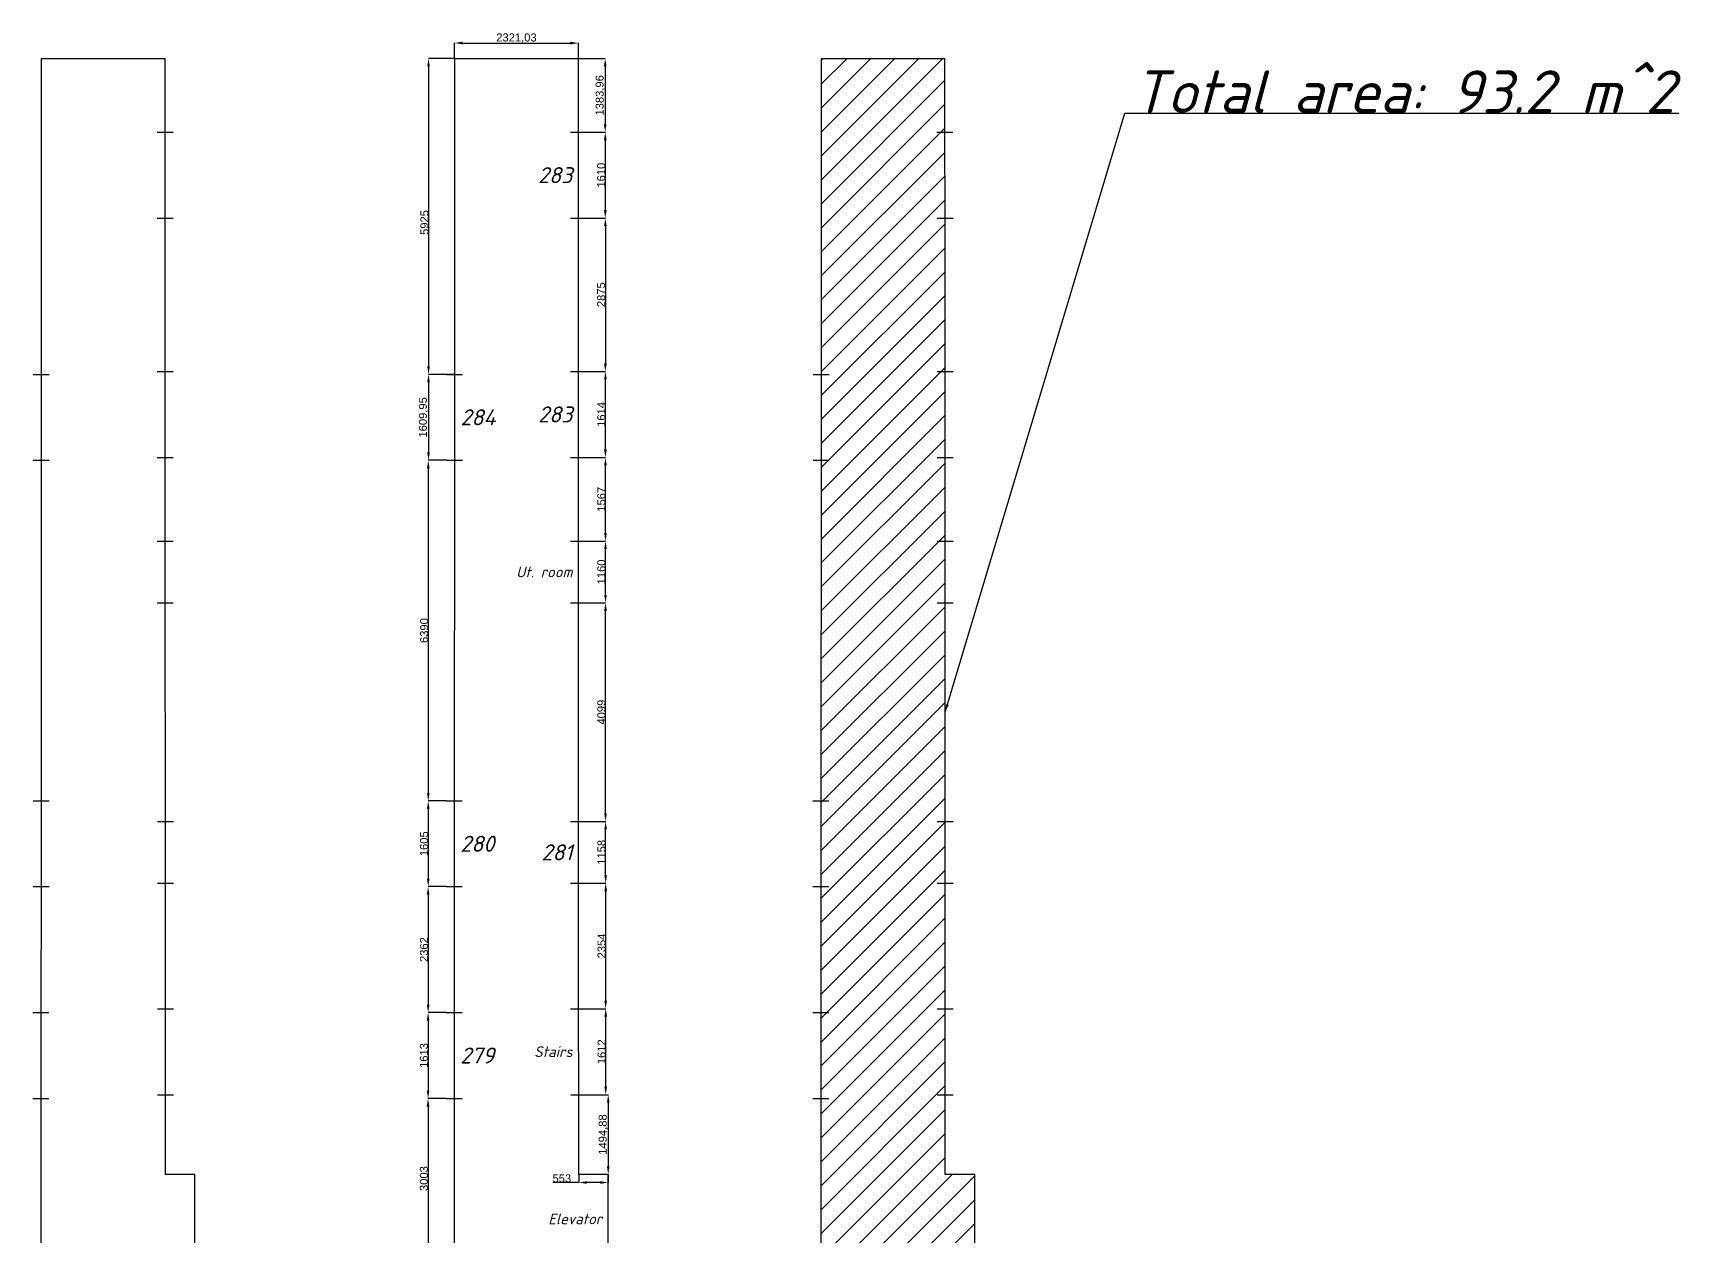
# Model space of a CAD drawing. Header units: millimetres. Extents: x 93776 to 142847, y 2445 to 55828.
# Drawn here: x 96215 to 127113, y 33266 to 55828 of the extents above; entities that cross this region are included whole.
import ezdxf
from ezdxf.enums import TextEntityAlignment as Align

# ---------------------------------------------------------------- set-up
doc = ezdxf.new("R2010")
doc.units = ezdxf.units.MM
doc.styles.add('GOST', font='ISOCPEUI.TTF')
doc.styles.get("Standard").update_dxf_attribs({"font": 'Arial.ttf'})
doc.dimstyles.new('Copy of ISO-25', dxfattribs={"dimtxt": 150, "dimasz": 150, "dimexe": 1.25, "dimexo": 0.625, "dimtad": 1, "dimtoh": 1, "dimtxsty": 'Standard', "dimcen": 2.5, "dimadec": 0, "dimazin": 0, "dimtfac": 1, "dimtmove": 0, "dimatfit": 3, "dimfxl": 1, "dimarcsym": 0})

# ---------------------------------------------------------------- blocks, each defined once
blk = doc.blocks.new('*D7')
at = {"color": 0, "lineweight": -2, "transparency": 16777216}
for p, q in [((104119, 55351), (104119, 55640)), ((104269, 55639), (106290, 55639)), ((106440, 55351), (106440, 55640))]:
    blk.add_line(p, q, dxfattribs=at)
at = {"color": 0, "transparency": 16777216}
for points in [[(104269, 55664), (104269, 55614), (104119, 55639)], [(106290, 55664), (106290, 55614), (106440, 55639)]]:
    blk.add_solid(points, dxfattribs=at)
at = {"layer": 'Defpoints', "color": 0, "transparency": 16777216}
for p in [(106440, 55639), (104119, 55350), (106440, 55350)]:
    blk.add_point(p, dxfattribs=at)
at = {"color": 0, "transparency": 16777216, "insert": (105279, 55730), "char_height": 150, "attachment_point": 5}
blk.add_mtext('2321,03', dxfattribs=at)
blk = doc.blocks.new('*D8')
at = {"color": 0, "lineweight": -2, "transparency": 16777216}
for p, q in [((106441, 55350), (106944, 55350)), ((106943, 55200), (106943, 54116)), ((106591, 53966), (106944, 53966))]:
    blk.add_line(p, q, dxfattribs=at)
at = {"color": 0, "transparency": 16777216}
for points in [[(106918, 55200), (106968, 55200), (106943, 55350)], [(106918, 54116), (106968, 54116), (106943, 53966)]]:
    blk.add_solid(points, dxfattribs=at)
at = {"layer": 'Defpoints', "color": 0, "transparency": 16777216}
for p in [(106440, 55350), (106590, 53966), (106943, 53966)]:
    blk.add_point(p, dxfattribs=at)
at = {"color": 0, "transparency": 16777216, "insert": (106852, 54658), "char_height": 150, "attachment_point": 5, "rotation": 90}
blk.add_mtext('1383,96', dxfattribs=at)
blk = doc.blocks.new('*D9')
at = {"color": 0, "lineweight": -2, "transparency": 16777216}
for p, q in [((106944, 53966), (106946, 53966)), ((106944, 53816), (106944, 52506)), ((106591, 52356), (106946, 52356))]:
    blk.add_line(p, q, dxfattribs=at)
at = {"color": 0, "transparency": 16777216}
for points in [[(106919, 53816), (106969, 53816), (106944, 53966)], [(106919, 52506), (106969, 52506), (106944, 52356)]]:
    blk.add_solid(points, dxfattribs=at)
at = {"layer": 'Defpoints', "color": 0, "transparency": 16777216}
for p in [(106943, 53966), (106591, 52356), (106944, 52356)]:
    blk.add_point(p, dxfattribs=at)
at = {"color": 0, "transparency": 16777216, "insert": (106867, 53161), "char_height": 150, "attachment_point": 5, "rotation": 90}
blk.add_mtext('1610', dxfattribs=at)
blk = doc.blocks.new('*D10')
at = {"color": 0, "lineweight": -2, "transparency": 16777216}
for p, q in [((106945, 52356), (106947, 52356)), ((106946, 52206), (106946, 49631)), ((106592, 49481), (106947, 49481))]:
    blk.add_line(p, q, dxfattribs=at)
at = {"color": 0, "transparency": 16777216}
for points in [[(106921, 52206), (106971, 52206), (106946, 52356)], [(106921, 49631), (106971, 49631), (106946, 49481)]]:
    blk.add_solid(points, dxfattribs=at)
at = {"layer": 'Defpoints', "color": 0, "transparency": 16777216}
for p in [(106944, 52356), (106592, 49481), (106946, 49481)]:
    blk.add_point(p, dxfattribs=at)
at = {"color": 0, "transparency": 16777216, "insert": (106868, 50919), "char_height": 150, "attachment_point": 5, "rotation": 90}
blk.add_mtext('2875', dxfattribs=at)
blk = doc.blocks.new('*D11')
at = {"color": 0, "lineweight": -2, "transparency": 16777216}
for p, q in [((106946, 49481), (106948, 49481)), ((106947, 48017), (106947, 49331)), ((106593, 47867), (106948, 47867))]:
    blk.add_line(p, q, dxfattribs=at)
at = {"color": 0, "transparency": 16777216}
for points in [[(106922, 49331), (106972, 49331), (106947, 49481)], [(106922, 48017), (106972, 48017), (106947, 47867)]]:
    blk.add_solid(points, dxfattribs=at)
at = {"layer": 'Defpoints', "color": 0, "transparency": 16777216}
for p in [(106946, 49481), (106947, 49481), (106592, 47867)]:
    blk.add_point(p, dxfattribs=at)
at = {"color": 0, "transparency": 16777216, "insert": (106870, 48674), "char_height": 150, "attachment_point": 5, "rotation": 90}
blk.add_mtext('1614', dxfattribs=at)
blk = doc.blocks.new('*D12')
at = {"color": 0, "lineweight": -2, "transparency": 16777216}
for p, q in [((106947, 47867), (106947, 47867)), ((106948, 46450), (106948, 47717)), ((106593, 46300), (106949, 46300))]:
    blk.add_line(p, q, dxfattribs=at)
at = {"color": 0, "transparency": 16777216}
for points in [[(106923, 47717), (106973, 47717), (106948, 47867)], [(106923, 46450), (106973, 46450), (106948, 46300)]]:
    blk.add_solid(points, dxfattribs=at)
at = {"layer": 'Defpoints', "color": 0, "transparency": 16777216}
for p in [(106948, 47867), (106948, 47867), (106593, 46300)]:
    blk.add_point(p, dxfattribs=at)
at = {"color": 0, "transparency": 16777216, "insert": (106871, 47084), "char_height": 150, "attachment_point": 5, "rotation": 90}
blk.add_mtext('1567', dxfattribs=at)
blk = doc.blocks.new('*D13')
at = {"color": 0, "lineweight": -2, "transparency": 16777216}
for p, q in [((106949, 46300), (106948, 46300)), ((106949, 45290), (106949, 46150)), ((106593, 45140), (106951, 45140))]:
    blk.add_line(p, q, dxfattribs=at)
at = {"color": 0, "transparency": 16777216}
for points in [[(106924, 46150), (106974, 46150), (106949, 46300)], [(106924, 45290), (106974, 45290), (106949, 45140)]]:
    blk.add_solid(points, dxfattribs=at)
at = {"layer": 'Defpoints', "color": 0, "transparency": 16777216}
for p in [(106949, 46300), (106949, 46300), (106593, 45140)]:
    blk.add_point(p, dxfattribs=at)
at = {"color": 0, "transparency": 16777216, "insert": (106872, 45720), "char_height": 150, "attachment_point": 5, "rotation": 90}
blk.add_mtext('1160', dxfattribs=at)
blk = doc.blocks.new('*D14')
at = {"color": 0, "lineweight": -2, "transparency": 16777216}
for p, q in [((106949, 45140), (106948, 45140)), ((106949, 41191), (106949, 44990)), ((106595, 41041), (106951, 41041))]:
    blk.add_line(p, q, dxfattribs=at)
at = {"color": 0, "transparency": 16777216}
for points in [[(106924, 44990), (106974, 44990), (106949, 45140)], [(106924, 41191), (106974, 41191), (106949, 41041)]]:
    blk.add_solid(points, dxfattribs=at)
at = {"layer": 'Defpoints', "color": 0, "transparency": 16777216}
for p in [(106949, 45140), (106949, 45140), (106594, 41041)]:
    blk.add_point(p, dxfattribs=at)
at = {"color": 0, "transparency": 16777216, "insert": (106872, 43091), "char_height": 150, "attachment_point": 5, "rotation": 90}
blk.add_mtext('4099', dxfattribs=at)
blk = doc.blocks.new('*D15')
at = {"color": 0, "lineweight": -2, "transparency": 16777216}
for p, q in [((106950, 41041), (106952, 41041)), ((106951, 40033), (106951, 40891)), ((106595, 39883), (106952, 39883))]:
    blk.add_line(p, q, dxfattribs=at)
at = {"color": 0, "transparency": 16777216}
for points in [[(106926, 40891), (106976, 40891), (106951, 41041)], [(106926, 40033), (106976, 40033), (106951, 39883)]]:
    blk.add_solid(points, dxfattribs=at)
at = {"layer": 'Defpoints', "color": 0, "transparency": 16777216}
for p in [(106949, 41041), (106951, 41041), (106594, 39883)]:
    blk.add_point(p, dxfattribs=at)
at = {"color": 0, "transparency": 16777216, "insert": (106873, 40462), "char_height": 150, "attachment_point": 5, "rotation": 90}
blk.add_mtext('1158', dxfattribs=at)
blk = doc.blocks.new('*D16')
at = {"color": 0, "lineweight": -2, "transparency": 16777216}
for p, q in [((106951, 39883), (106953, 39883)), ((106952, 37679), (106952, 39733)), ((106596, 37529), (106953, 37529))]:
    blk.add_line(p, q, dxfattribs=at)
at = {"color": 0, "transparency": 16777216}
for points in [[(106927, 39733), (106977, 39733), (106952, 39883)], [(106927, 37679), (106977, 37679), (106952, 37529)]]:
    blk.add_solid(points, dxfattribs=at)
at = {"layer": 'Defpoints', "color": 0, "transparency": 16777216}
for p in [(106951, 39883), (106952, 39883), (106595, 37529)]:
    blk.add_point(p, dxfattribs=at)
at = {"color": 0, "transparency": 16777216, "insert": (106875, 38706), "char_height": 150, "attachment_point": 5, "rotation": 90}
blk.add_mtext('2354', dxfattribs=at)
blk = doc.blocks.new('*D17')
at = {"color": 0, "lineweight": -2, "transparency": 16777216}
for p, q in [((106952, 37529), (106954, 37529)), ((106953, 36067), (106953, 37379)), ((106596, 35917), (106954, 35917))]:
    blk.add_line(p, q, dxfattribs=at)
at = {"color": 0, "transparency": 16777216}
for points in [[(106928, 37379), (106978, 37379), (106953, 37529)], [(106928, 36067), (106978, 36067), (106953, 35917)]]:
    blk.add_solid(points, dxfattribs=at)
at = {"layer": 'Defpoints', "color": 0, "transparency": 16777216}
for p in [(106952, 37529), (106953, 37529), (106596, 35917)]:
    blk.add_point(p, dxfattribs=at)
at = {"color": 0, "transparency": 16777216, "insert": (106876, 36723), "char_height": 150, "attachment_point": 5, "rotation": 90}
blk.add_mtext('1612', dxfattribs=at)
blk = doc.blocks.new('*D18')
at = {"color": 0, "lineweight": -2, "transparency": 16777216}
for p, q in [((106596, 35917), (107002, 35917)), ((107000, 35767), (107000, 34572)), ((107000, 34422), (107002, 34422))]:
    blk.add_line(p, q, dxfattribs=at)
at = {"color": 0, "transparency": 16777216}
for points in [[(106975, 35767), (107025, 35767), (107000, 35917)], [(106975, 34572), (107025, 34572), (107000, 34422)]]:
    blk.add_solid(points, dxfattribs=at)
at = {"layer": 'Defpoints', "color": 0, "transparency": 16777216}
for p in [(106596, 35917), (106999, 34422), (107000, 34422)]:
    blk.add_point(p, dxfattribs=at)
at = {"color": 0, "transparency": 16777216, "insert": (106910, 35170), "char_height": 150, "attachment_point": 5, "rotation": 90}
blk.add_mtext('1494,88', dxfattribs=at)
blk = doc.blocks.new('*D19')
at = {"color": 0, "lineweight": -2, "transparency": 16777216}
for p, q in [((106446, 34421), (106446, 34269)), ((106999, 34422), (106999, 34269)), ((106446, 34270), (105963, 34270)), ((106849, 34270), (106596, 34270))]:
    blk.add_line(p, q, dxfattribs=at)
at = {"color": 0, "transparency": 16777216}
for points in [[(106596, 34295), (106596, 34245), (106446, 34270)], [(106849, 34295), (106849, 34245), (106999, 34270)]]:
    blk.add_solid(points, dxfattribs=at)
at = {"layer": 'Defpoints', "color": 0, "transparency": 16777216}
for p in [(106446, 34422), (106999, 34422), (106999, 34270)]:
    blk.add_point(p, dxfattribs=at)
at = {"color": 0, "transparency": 16777216, "insert": (106130, 34347), "char_height": 150, "attachment_point": 5}
blk.add_mtext('553', dxfattribs=at)
blk = doc.blocks.new('*D31')
at = {"color": 0, "lineweight": -2, "transparency": 16777216}
for p, q in [((104118, 55350), (103630, 55350)), ((103631, 55200), (103631, 49575)), ((104116, 49425), (103630, 49425))]:
    blk.add_line(p, q, dxfattribs=at)
at = {"color": 0, "transparency": 16777216}
for points in [[(103606, 55200), (103656, 55200), (103631, 55350)], [(103606, 49575), (103656, 49575), (103631, 49425)]]:
    blk.add_solid(points, dxfattribs=at)
at = {"layer": 'Defpoints', "color": 0, "transparency": 16777216}
for p in [(104119, 55350), (103631, 49425), (104117, 49425)]:
    blk.add_point(p, dxfattribs=at)
at = {"color": 0, "transparency": 16777216, "insert": (103554, 52273), "char_height": 150, "attachment_point": 5, "rotation": 90}
blk.add_mtext('5925', dxfattribs=at)
blk = doc.blocks.new('*D32')
at = {"color": 0, "lineweight": -2, "transparency": 16777216}
for p, q in [((103629, 49425), (103628, 49425)), ((103630, 49275), (103630, 47965)), ((103965, 47815), (103628, 47815))]:
    blk.add_line(p, q, dxfattribs=at)
at = {"color": 0, "transparency": 16777216}
for points in [[(103605, 49275), (103655, 49275), (103630, 49425)], [(103605, 47965), (103655, 47965), (103630, 47815)]]:
    blk.add_solid(points, dxfattribs=at)
at = {"layer": 'Defpoints', "color": 0, "transparency": 16777216}
for p in [(103630, 49425), (103630, 47815), (103966, 47815)]:
    blk.add_point(p, dxfattribs=at)
at = {"color": 0, "transparency": 16777216, "insert": (103539, 48620), "char_height": 150, "attachment_point": 5, "rotation": 90}
blk.add_mtext('1609,95', dxfattribs=at)
blk = doc.blocks.new('*D33')
at = {"color": 0, "lineweight": -2, "transparency": 16777216}
for p, q in [((103628, 47815), (103625, 47815)), ((103626, 47665), (103626, 41575)), ((103963, 41425), (103625, 41425))]:
    blk.add_line(p, q, dxfattribs=at)
at = {"color": 0, "transparency": 16777216}
for points in [[(103601, 47665), (103651, 47665), (103626, 47815)], [(103601, 41575), (103651, 41575), (103626, 41425)]]:
    blk.add_solid(points, dxfattribs=at)
at = {"layer": 'Defpoints', "color": 0, "transparency": 16777216}
for p in [(103628, 47815), (103626, 41425), (103964, 41425)]:
    blk.add_point(p, dxfattribs=at)
at = {"color": 0, "transparency": 16777216, "insert": (103549, 44620), "char_height": 150, "attachment_point": 5, "rotation": 90}
blk.add_mtext('6390', dxfattribs=at)
blk = doc.blocks.new('*D34')
at = {"color": 0, "lineweight": -2, "transparency": 16777216}
for p, q in [((103624, 41425), (103623, 41425)), ((103625, 41275), (103625, 39970)), ((103963, 39820), (103623, 39820))]:
    blk.add_line(p, q, dxfattribs=at)
at = {"color": 0, "transparency": 16777216}
for points in [[(103600, 41275), (103650, 41275), (103625, 41425)], [(103600, 39970), (103650, 39970), (103625, 39820)]]:
    blk.add_solid(points, dxfattribs=at)
at = {"layer": 'Defpoints', "color": 0, "transparency": 16777216}
for p in [(103625, 41425), (103625, 39820), (103963, 39820)]:
    blk.add_point(p, dxfattribs=at)
at = {"color": 0, "transparency": 16777216, "insert": (103547, 40623), "char_height": 150, "attachment_point": 5, "rotation": 90}
blk.add_mtext('1605', dxfattribs=at)
blk = doc.blocks.new('*D35')
at = {"color": 0, "lineweight": -2, "transparency": 16777216}
for p, q in [((103623, 39820), (103622, 39820)), ((103623, 39670), (103623, 37608)), ((103962, 37458), (103622, 37458))]:
    blk.add_line(p, q, dxfattribs=at)
at = {"color": 0, "transparency": 16777216}
for points in [[(103598, 39670), (103648, 39670), (103623, 39820)], [(103598, 37608), (103648, 37608), (103623, 37458)]]:
    blk.add_solid(points, dxfattribs=at)
at = {"layer": 'Defpoints', "color": 0, "transparency": 16777216}
for p in [(103623, 39820), (103623, 37458), (103962, 37458)]:
    blk.add_point(p, dxfattribs=at)
at = {"color": 0, "transparency": 16777216, "insert": (103546, 38639), "char_height": 150, "attachment_point": 5, "rotation": 90}
blk.add_mtext('2362', dxfattribs=at)
blk = doc.blocks.new('*D36')
at = {"color": 0, "lineweight": -2, "transparency": 16777216}
for p, q in [((103621, 37458), (103621, 37458)), ((103622, 37308), (103622, 35995)), ((103961, 35845), (103621, 35845))]:
    blk.add_line(p, q, dxfattribs=at)
at = {"color": 0, "transparency": 16777216}
for points in [[(103597, 37308), (103647, 37308), (103622, 37458)], [(103597, 35995), (103647, 35995), (103622, 35845)]]:
    blk.add_solid(points, dxfattribs=at)
at = {"layer": 'Defpoints', "color": 0, "transparency": 16777216}
for p in [(103622, 37458), (103622, 35845), (103962, 35845)]:
    blk.add_point(p, dxfattribs=at)
at = {"color": 0, "transparency": 16777216, "insert": (103545, 36652), "char_height": 150, "attachment_point": 5, "rotation": 90}
blk.add_mtext('1613', dxfattribs=at)
blk = doc.blocks.new('*D37')
at = {"color": 0, "lineweight": -2, "transparency": 16777216}
for p, q in [((103621, 35845), (103620, 35845)), ((103621, 35695), (103621, 32992)), ((103960, 32842), (103620, 32842))]:
    blk.add_line(p, q, dxfattribs=at)
at = {"color": 0, "transparency": 16777216}
for points in [[(103596, 35695), (103646, 35695), (103621, 35845)], [(103596, 32992), (103646, 32992), (103621, 32842)]]:
    blk.add_solid(points, dxfattribs=at)
at = {"layer": 'Defpoints', "color": 0, "transparency": 16777216}
for p in [(103622, 35845), (103621, 32842), (103961, 32842)]:
    blk.add_point(p, dxfattribs=at)
at = {"color": 0, "transparency": 16777216, "insert": (103544, 34344), "char_height": 150, "attachment_point": 5, "rotation": 90}
blk.add_mtext('3003', dxfattribs=at)

msp = doc.modelspace()

# ---------------------------------------------------------------- hatches: boundary and pattern name
h = msp.add_hatch()
h.set_pattern_fill('ANSI31', color=256, scale=100)
h.paths.add_polyline_path([(113313.113, 55350.122), (110992.081, 55350.122), (110989.982, 49425.12), (110989.412, 47815.12), (110987.147, 41425.12), (110986.579, 39820.12), (110985.742, 37458.121), (110985.17, 35845.121), (110984.106, 32842.121), (110983.7, 31696.121), (110981.485, 25446.121), (110980.907, 23812.121), (110980.084, 21490.122), (110979.513, 19880.122), (110978.805, 17881.122), (110978.247, 16305.122), (110978.081, 15839.122), (113327.081, 15839.122), (113326.989, 16143.122), (113326.502, 17751.122), (113325.793, 20093.122), (113325.466, 21173.122), (113324.634, 23919.122), (113324.147, 25526.121), (113322.418, 31233.121), (113322.067, 32393.121), (113321.958, 32752.121), (113872.958, 32752.288), (113872.452, 34422.288), (113319.452, 34422.12), (113319, 35917.12), (113318.511, 37529.12), (113317.798, 39883.12), (113317.447, 41041.12), (113316.206, 45140.12), (113315.854, 46300.12), (113315.38, 47867.12), (113314.891, 49481.12), (113314.02, 52356.12), (113313.532, 53966.12)])

# ---------------------------------------------------------------- linework, layer by layer
for p, q in [((96371.49, 55350.119), (96369.391, 49425.12)), ((96371.49, 55350.122), (98692.49, 55350.122)), ((98692.49, 55350.122), (98692.522, 55350.122)), ((98692.941, 53966.12), (98692.522, 55350.122)), ((110992.081, 55350.119), (110989.982, 49425.12)), ((110992.081, 55350.122), (113313.081, 55350.122)), ((113313.081, 55350.122), (113313.113, 55350.122)), ((113313.532, 53966.12), (113313.113, 55350.122)), ((98542.941, 53966.074), (98842.941, 53966.165)), ((98693.429, 52356.12), (98692.941, 53966.12)), ((113163.532, 53966.074), (113463.532, 53966.165)), ((113314.02, 52356.12), (113313.532, 53966.12)), ((98543.429, 52356.074), (98843.429, 52356.165)), ((98694.3, 49481.12), (98693.429, 52356.12)), ((113164.02, 52356.074), (113464.02, 52356.165)), ((113314.891, 49481.12), (113314.02, 52356.12)), ((98544.3, 49481.074), (98844.3, 49481.165)), ((98694.788, 47867.12), (98694.3, 49481.12)), ((113164.891, 49481.074), (113464.891, 49481.165)), ((113315.38, 47867.12), (113314.891, 49481.12)), ((96219.391, 49425.173), (96519.391, 49425.067)), ((96369.391, 49425.12), (96368.82, 47815.12)), ((110839.982, 49425.173), (111139.982, 49425.067)), ((110989.982, 49425.12), (110989.412, 47815.12)), ((96218.82, 47815.173), (96518.82, 47815.067)), ((96368.82, 47815.12), (96366.556, 41425.12)), ((98544.789, 47867.074), (98844.788, 47867.165)), ((98695.263, 46300.12), (98694.788, 47867.12)), ((110839.412, 47815.173), (111139.412, 47815.067)), ((110989.412, 47815.12), (110987.147, 41425.12)), ((113165.38, 47867.074), (113465.38, 47867.165)), ((113315.854, 46300.12), (113315.38, 47867.12)), ((98545.263, 46300.074), (98845.263, 46300.165)), ((98695.615, 45140.12), (98695.263, 46300.12)), ((113165.854, 46300.074), (113465.854, 46300.165)), ((113316.206, 45140.12), (113315.854, 46300.12)), ((98545.615, 45140.075), (98845.615, 45140.165)), ((98696.856, 41041.12), (98695.615, 45140.12)), ((113166.206, 45140.075), (113466.206, 45140.165)), ((113317.447, 41041.12), (113316.206, 45140.12)), ((96216.556, 41425.173), (96516.556, 41425.067)), ((96366.556, 41425.12), (96365.987, 39820.12)), ((110837.147, 41425.173), (111137.147, 41425.067)), ((110987.147, 41425.12), (110986.579, 39820.12)), ((98546.856, 41041.075), (98846.856, 41041.166)), ((98697.207, 39883.12), (98696.856, 41041.12)), ((113167.447, 41041.075), (113467.447, 41041.166)), ((113317.798, 39883.12), (113317.447, 41041.12)), ((98547.207, 39883.075), (98847.207, 39883.166)), ((98697.92, 37529.12), (98697.207, 39883.12)), ((113167.798, 39883.075), (113467.798, 39883.166)), ((113318.511, 37529.12), (113317.798, 39883.12)), ((96215.987, 39820.174), (96515.987, 39820.067)), ((96365.987, 39820.12), (96365.151, 37458.121)), ((110836.579, 39820.174), (111136.579, 39820.067)), ((110986.579, 39820.12), (110985.742, 37458.121)), ((96215.151, 37458.174), (96515.151, 37458.067)), ((96365.151, 37458.121), (96364.579, 35845.121)), ((98547.92, 37529.075), (98847.92, 37529.166)), ((98698.408, 35917.12), (98697.92, 37529.12)), ((110835.742, 37458.174), (111135.742, 37458.067)), ((110985.742, 37458.121), (110985.17, 35845.121)), ((113168.511, 37529.075), (113468.511, 37529.166)), ((113319, 35917.12), (113318.511, 37529.12)), ((96214.579, 35845.174), (96514.579, 35845.068)), ((96364.579, 35845.121), (96363.515, 32842.121)), ((98548.408, 35917.075), (98848.408, 35917.166)), ((98698.861, 34422.12), (98698.408, 35917.12)), ((110835.17, 35845.174), (111135.17, 35845.068)), ((110985.17, 35845.121), (110984.106, 32842.121)), ((113169, 35917.075), (113469, 35917.166)), ((113319.452, 34422.12), (113319, 35917.12)), ((99251.861, 34422.288), (98698.861, 34422.12)), ((99252.367, 32752.288), (99251.861, 34422.288)), ((113872.452, 34422.288), (113319.452, 34422.12)), ((113872.958, 32752.288), (113872.452, 34422.288))]:
    msp.add_line(p, q)
at = {"color": 5}
for p, q in [((104118.742, 55350.119), (104116.642, 49425.12)), ((104118.742, 55350.122), (106439.742, 55350.122)), ((106439.742, 55350.122), (106439.773, 55350.122)), ((106440.192, 53966.12), (106439.773, 55350.122)), ((106441.551, 49481.12), (106440.68, 52356.12)), ((104116.072, 47815.12), (104113.807, 41425.12)), ((106442.514, 46300.12), (106442.04, 47867.12)), ((106444.107, 41041.12), (106442.866, 45140.12)), ((106445.171, 37529.12), (106444.458, 39883.12)), ((104113.239, 39820.12), (104112.402, 37458.121)), ((104111.83, 35845.121), (104110.766, 32842.121)), ((106446.112, 34422.12), (106445.66, 35917.12)), ((106999.112, 34422.288), (106446.112, 34422.12))]:
    msp.add_line(p, q, dxfattribs=at)
at = {"color": 1}
for p, q in [((106290.192, 53966.074), (106590.192, 53966.165)), ((106440.68, 52356.12), (106440.192, 53966.12)), ((106290.68, 52356.074), (106590.68, 52356.165)), ((106291.551, 49481.074), (106591.551, 49481.165)), ((106442.04, 47867.12), (106441.551, 49481.12)), ((103966.642, 49425.173), (104266.642, 49425.067)), ((104116.642, 49425.12), (104116.072, 47815.12)), ((103966.072, 47815.173), (104266.072, 47815.067)), ((106292.04, 47867.074), (106592.04, 47867.165)), ((106292.514, 46300.074), (106592.514, 46300.165)), ((106442.866, 45140.12), (106442.514, 46300.12)), ((106292.866, 45140.075), (106592.866, 45140.165)), ((103963.807, 41425.173), (104263.807, 41425.067)), ((104113.807, 41425.12), (104113.239, 39820.12)), ((106294.108, 41041.075), (106594.107, 41041.166)), ((106444.458, 39883.12), (106444.107, 41041.12)), ((106294.458, 39883.075), (106594.458, 39883.166)), ((103963.239, 39820.174), (104263.239, 39820.067)), ((103962.402, 37458.174), (104262.402, 37458.067)), ((104112.402, 37458.121), (104111.83, 35845.121)), ((106295.171, 37529.075), (106595.171, 37529.166)), ((106445.66, 35917.12), (106445.171, 37529.12)), ((103961.83, 35845.174), (104261.83, 35845.068)), ((106295.66, 35917.075), (106595.66, 35917.166)), ((106999.618, 32752.288), (106999.112, 34422.288))]:
    msp.add_line(p, q, dxfattribs=at)

# ---------------------------------------------------------------- texts
at = {"style": 'GOST'}
for s, height, p in [('283', 300, (106327.625, 53161.148)), ('283', 300, (106328.984, 48674.12)), ('Ut. room', 200, (106329.879, 45720.12)), ('281', 300, (106331.472, 40462.12)), ('Stairs', 200, (106332.604, 36723.12)), ('Elevator', 200, (106886.554, 33587.288))]:
    msp.add_text(s, height=height, dxfattribs=at).set_placement(p, align=Align.MIDDLE_RIGHT)
for s, p in [('284', (104230.269, 48620.12)), ('280', (104227.435, 40622.62)), ('279', (104226.028, 36651.621))]:
    msp.add_text(s, height=300, dxfattribs=at).set_placement(p, align=Align.MIDDLE_LEFT)
at = {"insert": (116835.078, 54326.093), "char_height": 800, "attachment_point": 7, "style": 'GOST'}
msp.add_mtext('Total area: 93.2 m^ 2', dxfattribs=at)

# ---------------------------------------------------------------- dimensions: what is measured, and where the dimension line sits
dim = msp.add_linear_dim(base=(106439.773, 55638.861), p1=(104118.742, 55350.119), p2=(106439.773, 55350.122), dimstyle='Copy of ISO-25')
dim.commit()
dim.dimension.update_dxf_attribs({"geometry": '*D7', "text_midpoint": (105279.257, 55729.629)})
dim = msp.add_linear_dim(base=(103630.866, 49425.12), p1=(104118.742, 55350.119), p2=(104116.642, 49425.12), angle=90, dimstyle='Copy of ISO-25')
dim.commit()
dim.dimension.update_dxf_attribs({"geometry": '*D31', "text_midpoint": (103630.866, 52273.48), "dimtype": 160})
for base, p1, p2, picture, middle in [((106943.038, 53966.165), (106440.192, 55350.122), (106590.192, 53966.165), '*D8', (106852.27, 54658.143)), ((106944.288, 52356.165), (106943.038, 53966.165), (106590.68, 52356.165), '*D9', (106867.077, 53161.165)), ((106945.538, 49481.165), (106944.288, 52356.165), (106591.551, 49481.165), '*D10', (106868.327, 50918.665)), ((106946.788, 49481.165), (106592.04, 47867.165), (106945.538, 49481.165), '*D11', (106869.577, 48674.165)), ((103629.616, 47815.173), (103629.616, 49425.12), (103966.072, 47815.173), '*D32', (103538.847, 48620.146)), ((103625.866, 41425.173), (103628.366, 47815.173), (103963.807, 41425.173), '*D33', (103548.604, 44620.173)), ((106948.038, 47867.165), (106592.514, 46300.165), (106948.038, 47867.165), '*D12', (106870.827, 47083.665)), ((106949.288, 46300.165), (106592.866, 45140.165), (106949.288, 46300.165), '*D13', (106872.077, 45720.165)), ((106949.288, 45140.165), (106594.107, 41041.166), (106949.288, 45140.165), '*D14', (106872.077, 43090.666)), ((103624.616, 39820.174), (103624.616, 41425.173), (103963.239, 39820.174), '*D34', (103547.405, 40622.674)), ((106950.538, 41041.166), (106594.458, 39883.166), (106949.288, 41041.166), '*D15', (106873.327, 40462.166)), ((106951.788, 39883.166), (106595.171, 37529.166), (106950.538, 39883.166), '*D16', (106874.526, 38706.166)), ((103623.366, 37458.174), (103623.366, 39820.174), (103962.402, 37458.174), '*D35', (103546.104, 38639.174)), ((103622.116, 35845.174), (103622.116, 37458.174), (103961.83, 35845.174), '*D36', (103544.854, 36651.674)), ((106953.038, 37529.166), (106595.66, 35917.166), (106951.788, 37529.166), '*D17', (106875.827, 36723.166)), ((103620.866, 32842.174), (103622.116, 35845.174), (103960.766, 32842.174), '*D37', (103543.604, 34343.674)), ((107000.362, 34422.288), (106595.66, 35917.166), (106999.112, 34422.288), '*D18', (106909.594, 35169.727))]:
    dim = msp.add_linear_dim(base=base, p1=p1, p2=p2, angle=90, dimstyle='Copy of ISO-25')
    dim.commit()
    dim.dimension.update_dxf_attribs({"geometry": picture, "text_midpoint": middle})
dim = msp.add_linear_dim(base=(106999.112, 34270.156), p1=(106446.112, 34422.12), p2=(106999.112, 34422.288), dimstyle='Copy of ISO-25')
dim.commit()
dim.dimension.update_dxf_attribs({"geometry": '*D19', "text_midpoint": (106129.781, 34270.156), "dimtype": 160})

# ---------------------------------------------------------------- leaders
at = {"annotation_type": 0, "has_hookline": 1, "hookline_direction": 0, "text_width": 10233.939}
msp.add_leader([(113316.827, 43090.62), (116684.453, 54325.468), (116834.453, 54325.468)], dimstyle='Copy of ISO-25', dxfattribs=at)

doc.saveas('drawing.dxf')
